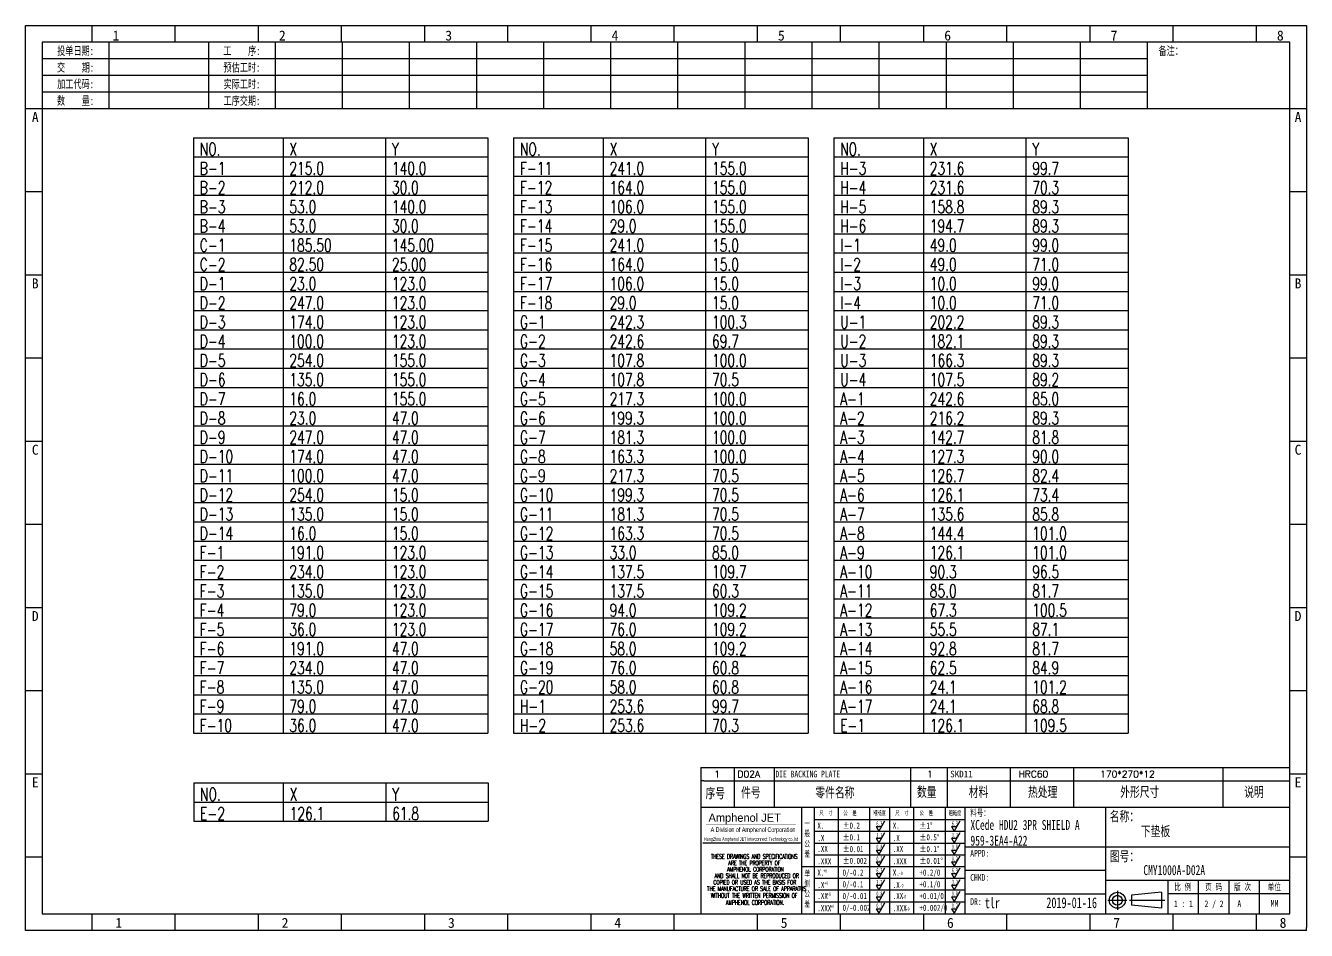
# Model space of a CAD drawing. Header units: millimetres. Extents: x -2852 to 5627, y -2271 to 1849.
# Drawn here: x 3526 to 4156, y -2271 to -1826 of the extents above; entities that cross this region are included whole.
import ezdxf
from ezdxf.enums import TextEntityAlignment as Align

# ---------------------------------------------------------------- set-up
doc = ezdxf.new("R2010")
doc.units = ezdxf.units.MM
doc.layers.add('1', color=7, linetype='Continuous')
doc.layers.add('41', color=1, linetype='Continuous')
doc.styles.add('CH', font='仿宋_GB2312_0.ttf')
doc.styles.add('jet01', font='simplex.shx', dxfattribs={"width": 0.7, "bigfont": 'hztxt.shx'})
doc.styles.add('SIMPLEX', font='SIMPLEX')
doc.styles.get("Standard").update_dxf_attribs({"font": '仿宋_GB2312_0.ttf', "width": 0.7})
doc.styles.add('TEXTSTYLE_1', font='TRIUMB.TTF')
doc.styles.add('TEXTSTYLE_2', font='TRIUM.TTF')
doc.styles.add('tk', font='', dxfattribs={"width": 0.7})
doc.styles.add('tk 2', font='仿宋_GB2312_0.ttf', dxfattribs={"width": 0.65})
doc.styles.add('tk 4', font='simplex.shx', dxfattribs={"width": 0.65, "bigfont": 'bigfont.shx'})
doc.styles.get('tk').set_extended_font_data('NSimSun')

# ---------------------------------------------------------------- blocks, each defined once
blk = doc.blocks.new('A3-N')
at = {"layer": '1', "color": 1}
for p, q in [((0, 0), (0, 296.73)), ((0, 296.73), (420, 296.73)), ((21.82, 291.27), (21.82, 296.73)), ((49.09, 291.27), (49.09, 296.73)), ((76.36, 291.27), (76.36, 296.73)), ((103.64, 291.27), (103.64, 296.73)), ((103.64, 291.27), (103.64, 296.73)), ((103.64, 291.27), (103.64, 296.73)), ((130.91, 291.27), (130.91, 296.73)), ((158.18, 291.27), (158.18, 296.73)), ((185.45, 291.27), (185.45, 296.73)), ((212.73, 291.27), (212.73, 296.73)), ((240, 291.27), (240, 296.73)), ((267.27, 291.27), (267.27, 296.73)), ((294.55, 291.27), (294.55, 296.73)), ((321.82, 291.27), (321.82, 296.73)), ((349.09, 291.27), (349.09, 296.73)), ((376.36, 291.27), (376.36, 296.73)), ((403.64, 291.27), (403.64, 296.73)), ((420, 296.73), (420, 1)), ((5.45, 269.45), (0, 269.45)), ((420, 269.45), (414.55, 269.45)), ((5.45, 242.18), (0, 242.18)), ((420, 242.18), (414.55, 242.18)), ((5.45, 214.91), (0, 214.91)), ((420, 214.91), (414.55, 214.91)), ((5.45, 187.64), (0, 187.64)), ((420, 187.64), (414.55, 187.64)), ((5.45, 160.36), (0, 160.36)), ((420, 160.36), (414.55, 160.36)), ((5.45, 133.09), (0, 133.09)), ((420, 133.09), (414.55, 133.09)), ((5.45, 105.82), (0, 105.82)), ((420, 105.82), (414.55, 105.82)), ((5.45, 78.55), (0, 78.55)), ((420, 78.55), (414.55, 78.55)), ((5.45, 51.27), (0, 51.27)), ((420, 51.27), (414.55, 51.27)), ((222.45, 49.09), (221.45, 49.09)), ((221.45, 49.09), (221.45, 40.36)), ((222.45, 49.09), (414.55, 49.09)), ((232.36, 49.09), (232.36, 40.36)), ((245.45, 49.09), (245.45, 40.36)), ((290.18, 49.09), (290.18, 40.36)), ((302.18, 49.09), (302.18, 40.36)), ((322.91, 49.09), (322.91, 40.36)), ((343.64, 49.09), (343.64, 40.36)), ((392.73, 40.36), (392.73, 49.09)), ((258.55, 40.36), (258.55, 5.44)), ((266.45, 40.36), (266.45, 5.44)), ((276.78, 40.36), (276.78, 5.45)), ((291.18, 40.36), (291.18, 5.45)), ((301.51, 40.37), (301.51, 5.46)), ((308.01, 40.36), (308.01, 5.45)), ((354.09, 40.36), (354.09, 5.45)), ((308.01, 32.39), (258.55, 32.39)), ((308.01, 28.54), (258.55, 28.54)), ((414.55, 27.27), (308.01, 27.27)), ((5.45, 24), (0, 24)), ((308.01, 24.69), (258.55, 24.69)), ((420, 24), (414.55, 24)), ((308.01, 16.99), (258.55, 16.99)), ((354.09, 19.63), (308.01, 19.63)), ((308.01, 13.14), (258.55, 13.14)), ((414.55, 16.36), (354.09, 16.36)), ((374.55, 16.36), (374.55, 5.45)), ((384.55, 16.36), (384.55, 5.45)), ((394.55, 16.36), (394.55, 5.45)), ((404.55, 16.36), (404.55, 5.45)), ((308.01, 9.29), (258.55, 9.29)), ((308.01, 11.99), (354.09, 11.99)), ((372.51, 12.49), (362.69, 11.5)), ((362.69, 11.5), (362.69, 8.23)), ((372.51, 12.49), (372.51, 7.25)), ((414.55, 12), (374.55, 12)), ((21.82, 0), (21.82, 5.45)), ((49.09, 0), (49.09, 5.45)), ((76.36, 0), (76.36, 5.45)), ((103.64, 0), (103.64, 5.45)), ((130.91, 0), (130.91, 5.45)), ((158.18, 0), (158.18, 5.45)), ((185.45, 0), (185.45, 5.45)), ((212.73, 0), (212.73, 5.45)), ((240, 0), (240, 5.45)), ((267.27, 0), (267.27, 5.45)), ((294.55, 0), (294.55, 5.45)), ((321.82, 0), (321.82, 5.45)), ((349.09, 0), (349.09, 5.45)), ((372.51, 7.25), (362.69, 8.23)), ((376.36, 0), (376.36, 5.45)), ((403.64, 0), (403.64, 5.45)), ((1, 0), (0, 0)), ((420, 0), (1, 0)), ((420, 0), (420, 1))]:
    blk.add_line(p, q, dxfattribs=at)
at = {"layer": '1'}
for p, q in [((414.55, 278.18), (414.55, 284.73)), ((221.45, 40.36), (221.45, 5.45)), ((221.45, 40.36), (414.55, 40.36)), ((221.45, 40.36), (414.55, 40.36)), ((254.41, 40.36), (254.41, 5.45)), ((283.28, 40.36), (283.28, 5.45)), ((308.01, 36.24), (258.55, 36.24)), ((222.08, 28.67), (254.12, 28.67)), ((308.01, 20.84), (254.41, 20.84))]:
    blk.add_line(p, q, dxfattribs=at)
at = {"layer": '1', "color": 1, "ltscale": 0.05}
for p, q in [((278.93, 34.04), (279.79, 32.56)), ((278.93, 34.04), (280.65, 34.04)), ((281.68, 35.84), (279.79, 32.56)), ((303.66, 34.05), (304.52, 32.56)), ((303.66, 34.05), (305.38, 34.05)), ((306.41, 35.84), (304.52, 32.56)), ((278.93, 30.19), (279.79, 28.71)), ((278.93, 30.19), (280.65, 30.19)), ((281.68, 31.99), (279.79, 28.71)), ((303.66, 30.2), (305.38, 30.2)), ((303.66, 30.2), (304.52, 28.71)), ((306.41, 31.99), (304.52, 28.71)), ((278.93, 26.34), (279.79, 24.86)), ((278.93, 26.34), (280.65, 26.34)), ((281.68, 28.14), (279.79, 24.86)), ((303.66, 26.35), (304.52, 24.86)), ((303.66, 26.35), (305.38, 26.35)), ((306.41, 28.14), (304.52, 24.86)), ((278.93, 22.49), (280.65, 22.49)), ((278.93, 22.49), (279.79, 21.01)), ((281.68, 24.29), (279.79, 21.01)), ((303.66, 22.5), (305.38, 22.5)), ((303.66, 22.5), (304.52, 21.01)), ((306.41, 24.29), (304.52, 21.01)), ((278.93, 18.66), (279.79, 17.17)), ((278.93, 18.66), (280.65, 18.66)), ((281.68, 20.45), (279.79, 17.17)), ((303.66, 18.66), (304.52, 17.18)), ((303.66, 18.66), (305.38, 18.66)), ((306.41, 20.46), (304.52, 17.18)), ((278.93, 14.81), (280.65, 14.81)), ((278.93, 14.81), (279.79, 13.32)), ((281.68, 16.6), (279.79, 13.32)), ((281.68, 12.75), (279.79, 9.47)), ((303.66, 14.81), (305.38, 14.81)), ((303.66, 14.81), (304.52, 13.33)), ((306.41, 16.61), (304.52, 13.33)), ((306.41, 12.76), (304.52, 9.48)), ((278.93, 10.96), (279.79, 9.47)), ((278.93, 10.96), (280.65, 10.96)), ((281.68, 8.9), (279.79, 5.62)), ((303.66, 10.96), (304.52, 9.48)), ((303.66, 10.96), (305.38, 10.96)), ((306.41, 8.91), (304.52, 5.63)), ((278.93, 7.11), (279.79, 5.62)), ((278.93, 7.11), (280.65, 7.11)), ((303.66, 7.11), (305.38, 7.11)), ((303.66, 7.11), (304.52, 5.63))]:
    blk.add_line(p, q, dxfattribs=at)
at = {"layer": '1', "color": 1, "ltscale": 0.1}
for p, q in [((358.01, 13.02), (358.01, 6.71)), ((354.86, 9.87), (361.17, 9.87)), ((362.03, 9.87), (373.54, 9.87))]:
    blk.add_line(p, q, dxfattribs=at)
at = {"layer": '1'}
blk.add_lwpolyline([(221.45, 5.45), (414.55, 5.45), (414.55, 291.27), (5.45, 291.27), (5.45, 5.45), (414.55, 5.45)], dxfattribs=at)
at = {"layer": '1', "color": 7, "linetype": 'Continuous', "const_width": 0.123}
blk.add_lwpolyline([(223.11, 34.74), (252.6, 34.76)], dxfattribs=at)
at = {"layer": '1', "color": 1}
for radius in [2.62, 1.64]:
    blk.add_circle((358.01, 9.87), radius, dxfattribs=at)
at = {"layer": '41'}
for p, q in [((27.27, 291.27), (27.27, 269.45)), ((60, 291.27), (60, 269.45)), ((81.82, 291.27), (81.82, 269.45)), ((103.82, 291.27), (103.82, 269.45)), ((125.82, 291.27), (125.82, 269.45)), ((147.82, 291.27), (147.82, 269.45)), ((169.82, 291.27), (169.82, 269.45)), ((191.82, 291.27), (191.82, 269.45)), ((213.82, 291.27), (213.82, 269.45)), ((235.82, 291.27), (235.82, 269.45)), ((257.82, 291.27), (257.82, 269.45)), ((279.82, 291.27), (279.82, 269.45)), ((301.82, 291.27), (301.82, 269.45)), ((323.82, 291.27), (323.82, 269.45)), ((345.82, 291.27), (345.82, 269.45)), ((367.82, 291.27), (367.82, 269.45)), ((367.82, 285.82), (5.45, 285.82)), ((367.82, 280.36), (5.45, 280.36)), ((367.82, 274.91), (5.45, 274.91)), ((414.55, 269.45), (5.45, 269.45))]:
    blk.add_line(p, q, dxfattribs=at)
at = {"layer": '1', "color": 1}
for s, p in [('1', (29.64, 295.11)), ('2', (84.18, 295.11)), ('3', (138.73, 295.11)), ('4', (193.27, 295.11)), ('5', (247.82, 295.11)), ('6', (302.36, 295.11)), ('7', (356.91, 295.11)), ('8', (411.45, 295.11)), ('1', (30.53, 4.11)), ('2', (85.08, 4.11)), ('3', (139.62, 4.11)), ('4', (194.17, 4.11)), ('5', (248.72, 4.11)), ('6', (303.26, 4.11)), ('7', (357.81, 4.11)), ('8', (412.35, 4.11))]:
    blk.add_text(s, height=3.27, dxfattribs=at).set_placement(p, align=Align.TOP_CENTER)
at = {"layer": '1', "style": 'tk', "width": 0.7}
for s, p in [('投单日期:', (16.36, 288.55)), ('工    序:', (70.91, 288.55)), ('备注：', (375.51, 288.55)), ('交    期:', (16.36, 283.09)), ('预估工时:', (70.91, 283.09)), ('加工代码:', (16.36, 277.64)), ('实际工时:', (70.91, 277.64)), ('数    量:', (16.36, 272.18)), ('工序交期:', (70.91, 272.18))]:
    blk.add_text(s, height=2.727, dxfattribs=at).set_placement(p, align=Align.MIDDLE)
at = {"layer": '1', "color": 1}
for s, p in [('A', (2.04, 268.36)), ('B', (2.04, 213.82)), ('C', (2.04, 159.27)), ('D', (2.04, 104.73)), ('E', (2.04, 50.18))]:
    blk.add_text(s, height=3.27, dxfattribs=at).set_placement(p, align=Align.TOP_LEFT)
for s, p in [('A', (418.37, 268.36)), ('B', (418.37, 213.82)), ('C', (418.37, 159.27)), ('D', (418.37, 104.73)), ('E', (418.37, 50.18))]:
    blk.add_text(s, height=3.27, dxfattribs=at).set_placement(p, align=Align.TOP_RIGHT)
at = {"layer": '1', "color": 1, "style": 'tk 2', "width": 0.7}
for s, height, p in [('序号', 3.273, (222.96, 43.34)), ('件号', 3.273, (234.62, 43.61)), ('零件名称', 3.273, (258.97, 43.61)), ('数量', 3.273, (292.3, 43.78)), ('材料', 3.273, (309.27, 43.78)), ('热处理', 3.273, (328.71, 43.78)), ('外形尺寸', 3.273, (358.94, 43.78)), ('说明', 3.273, (399.61, 43.78)), ('料号：', 2.182, (309.77, 37.46)), ('名称：', 3.273, (355.52, 35.79)), ('图号：', 3.273, (355.52, 22.7)), ('比 例', 2.182, (376.69, 13.18)), ('页 码', 2.182, (386.85, 13.18)), ('版 次', 2.182, (396.31, 13.18)), ('单位', 2.182, (407.35, 13.18))]:
    blk.add_text(s, height=height, dxfattribs=at).set_placement(p)
at = {"layer": '1', "color": 7, "linetype": 'Continuous', "style": 'TEXTSTYLE_1'}
blk.add_text('Amphenol JET', height=2.7, dxfattribs=at).set_placement((223.96, 35.61))
at = {"layer": '1', "color": 7, "linetype": 'Continuous'}
for s, height, style, width, p in [('A Division of Amphenol Corporation', 1.5, 'TEXTSTYLE_2', 0.7, (224.64, 32.29)), ('HangZhou Amphenol JET Interconnect Technology co.,ltd ', 1.2, 'TEXTSTYLE_2', 0.6, (222.47, 29.36)), ('THESE DRAWINGS AND SPECIFICATIONS', 1.5, 'tk 4', 0.6, (224.73, 23.52)), ('ARE THE PROPERTY OF', 1.5, 'tk 4', 0.6, (230.45, 21.35)), ('AND SHALL NOT BE REPRODUCED OR', 1.5, 'tk 4', 0.6, (225.95, 17.17)), ('AMPHENOL CORPORATION', 1.5, 'tk 4', 0.6, (230.04, 19.27)), ('THE MANUFACTURE OR SALE OF APPARATUS', 1.5, 'tk 4', 0.6, (223.5, 12.92)), ('COPIED OR USED AS THE BASIS FOR', 1.5, 'tk 4', 0.6, (225.54, 15.02)), ('WITHOUT THE WRITTEN PERMISSION OF', 1.5, 'tk 4', 0.6, (224.73, 10.67)), ('AMPHENOL CORPORATION.', 1.5, 'tk 4', 0.6, (229.63, 8.4))]:
    blk.add_text(s, height=height, dxfattribs=dict(at, style=style, width=width)).set_placement(p)
at = {"layer": '1', "color": 1, "style": 'tk 2', "width": 0.7}
for s, p in [('X.', (259.64, 34.37)), ('%%P0.2', (267.9, 34.37)), ('X.', (284.37, 34.37)), ('%%P1%%D', (293.12, 34.37)), ('.X', (259.64, 30.28)), ('%%P0.1', (267.9, 30.52)), ('.X', (284.37, 30.28)), ('%%P0.5%%D', (293.12, 30.52)), ('.XX', (259.64, 26.71)), ('%%P0.01', (267.9, 26.67)), ('.XX', (284.37, 26.71)), ('%%P0.1%%D', (293.12, 26.67)), ('.XXX', (259.64, 22.68)), ('%%P0.002', (267.9, 22.82)), ('.XXX', (284.37, 22.68)), ('%%P0.01%%D', (293.12, 22.82)), ('X.', (259.64, 18.97)), ('0/-0.2', (267.9, 18.97)), ('X.', (284.37, 18.97)), ('+0.2/0', (293.12, 18.97)), ('.X', (259.64, 14.88)), ('0/-0.1', (267.9, 15.12)), ('.X', (284.37, 14.88)), ('+0.1/0', (293.12, 15.12)), ('.XX', (259.64, 11.31)), ('0/-0.01', (267.9, 11.27)), ('0/-0.002', (267.9, 7.42)), ('.XX', (284.37, 11.31)), ('+0.01/0', (293.12, 11.27)), ('+0.002/0', (293.12, 7.42)), ('.XXX', (259.64, 7.28)), ('.XXX', (284.37, 7.28))]:
    blk.add_text(s, height=2, dxfattribs=at).set_placement(p, align=Align.MIDDLE_LEFT)
at = {"layer": '1', "color": 1, "ltscale": 0.05, "style": 'tk 2', "width": 0.5}
for s, p in [('6.3', (279.01, 34.26)), ('6.3', (303.74, 34.27)), ('3.2', (279.01, 30.41)), ('3.2', (303.74, 30.42)), ('0.8', (279.01, 26.56)), ('0.8', (303.74, 26.57)), ('0.2', (279.01, 22.71)), ('0.2', (303.74, 22.72)), ('6.3', (279.01, 18.87)), ('6.3', (303.74, 18.88)), ('3.2', (279.01, 15.02)), ('0.8', (279.01, 11.17)), ('3.2', (303.74, 15.03)), ('0.8', (303.74, 11.18)), ('0.2', (279.01, 7.32)), ('0.2', (303.74, 7.33))]:
    blk.add_text(s, height=1.6, dxfattribs=at).set_placement(p)
at = {"layer": '1', "style": 'tk 2', "width": 0.7}
for s, p in [('APPD:', (309.77, 24.21)), ('CHKD:', (309.77, 16.27)), ('DR:', (309.77, 8.35))]:
    blk.add_text(s, height=2.182, dxfattribs=at).set_placement(p)
at = {"layer": '1', "color": 7, "style": 'tk 2', "width": 0.7}
blk.add_text('MM', height=2.182, dxfattribs=at).set_placement((408.31, 7.75))
at = {"layer": '1', "color": 1, "ltscale": 0.05, "char_height": 1.5, "width": 6.3627, "attachment_point": 1, "style": 'tk 2'}
for s, insert in [('尺  寸', (260.31, 39.25)), ('公  差', (268.17, 39.25)), ('粗糙度', (277.98, 39.25)), ('尺  寸', (285.2, 39.25)), ('公  差', (293.18, 39.25)), ('粗糙度', (302.71, 39.26))]:
    blk.add_mtext(s, dxfattribs=dict(at, insert=insert))
at = {"layer": '1', "ltscale": 0.05, "char_height": 2, "width": 2.5195, "attachment_point": 1, "style": 'tk 2'}
for s, insert in [('一般公差', (255.39, 36.11)), ('单侧公差', (255.39, 19.71))]:
    blk.add_mtext(s, dxfattribs=dict(at, insert=insert))
at = {"layer": '1', "color": 1, "ltscale": 0.05, "char_height": 1.2, "width": 5.1396, "attachment_point": 1, "line_spacing_factor": 0.8, "style": 'tk 2'}
for s, insert in [('+0', (261.58, 20.13)), ('-0', (286.31, 19.33)), ('+0', (261.88, 16.09)), ('-0', (286.61, 15.29)), ('+0', (262.79, 12.45)), ('+0', (263.87, 8.44)), ('-0', (287.51, 11.65)), ('-0', (288.59, 7.64))]:
    blk.add_mtext(s, dxfattribs=dict(at, insert=insert))
at = {"layer": '1', "style": 'tk 2', "width": 0.7}
for tag, p in [('PATR-NO1', (309.84, 32.96)), ('TITLE', (365.74, 30.9)), ('PATR-NO2', (309.84, 27.81)), ('DWG-NO:', (366.54, 18.14))]:
    blk.add_attdef(tag, p, '', height=3.27, dxfattribs=at)
at = {"layer": '1', "color": 1, "style": 'tk 2', "width": 0.7}
for tag, p in [('DRAW', (314.55, 7.27)), ('DATE', (334.72, 7.32))]:
    blk.add_attdef(tag, p, '', height=3.49, dxfattribs=at)
at = {"layer": '1', "style": 'tk 2', "width": 0.7}
for tag, p in [('SCALE', (376.55, 8.73)), ('SHEET', (386.6, 8.72)), ('REV', (397.38, 8.73))]:
    blk.add_attdef(tag, text='', height=2.18, dxfattribs=at).set_placement(p, align=Align.MIDDLE_LEFT)
blk = doc.blocks.new('FB3')
at = {"layer": '1', "color": 1}
for p, q in [((0, 4.36), (193.09, 4.36)), ((0, 4.36), (0, 0)), ((10.91, 4.36), (10.91, 0)), ((24, 4.36), (24, 0)), ((68.73, 4.36), (68.73, 0)), ((80.73, 4.36), (80.73, 0)), ((101.45, 4.36), (101.45, 0)), ((122.18, 4.36), (122.18, 0)), ((171.27, 0), (171.27, 4.36))]:
    blk.add_line(p, q, dxfattribs=at)
at = {"layer": '1'}
for tag, style, p in [('ITEM', 'SIMPLEX', (4.36, 2.18)), ('PARTNO', 'SIMPLEX', (12, 2.18)), ('QTY', 'SIMPLEX', (74.18, 2.18)), ('MATL', 'CH', (81.72, 2.18)), ('FINISH', 'SIMPLEX', (104.17, 2.18)), ('SPEC', 'SIMPLEX', (130.91, 2.18)), ('REMARK', 'SIMPLEX', (174.06, 2.18))]:
    blk.add_attdef(tag, text='', height=2.18, dxfattribs=dict(at, style=style)).set_placement(p, align=Align.MIDDLE_LEFT)
at = {"layer": '1', "style": 'tk', "width": 0.7}
blk.add_attdef('DIE', text='', height=2.18, dxfattribs=at).set_placement((24.43, 2.18), align=Align.MIDDLE_LEFT)

msp = doc.modelspace()

# ---------------------------------------------------------------- linework, layer by layer
at = {"layer": '41', "ltscale": 0.05}
for p, q in [((3608.5016, -1880.9013), (3753.4016, -1880.9013)), ((3608.5016, -1880.9013), (3608.5016, -2173.8513)), ((3652.6016, -1880.9013), (3652.6016, -2173.8513)), ((3703.0016, -1880.9013), (3703.0016, -2173.8513)), ((3753.4016, -1880.9013), (3753.4016, -2173.8513)), ((3766.0016, -1880.9013), (3910.9016, -1880.9013)), ((3766.0016, -1880.9013), (3766.0016, -2173.8513)), ((3810.1016, -1880.9013), (3810.1016, -2173.8513)), ((3860.5016, -1880.9013), (3860.5016, -2173.8513)), ((3910.9016, -1880.9013), (3910.9016, -2173.8513)), ((3923.5016, -1880.9013), (4068.4016, -1880.9013)), ((3923.5016, -1880.9013), (3923.5016, -2173.8513)), ((3967.6016, -1880.9013), (3967.6016, -2173.8513)), ((4018.0016, -1880.9013), (4018.0016, -2173.8513)), ((4068.4016, -1880.9013), (4068.4016, -2173.8513)), ((3608.5016, -1890.3513), (3753.4016, -1890.3513)), ((3766.0016, -1890.3513), (3910.9016, -1890.3513)), ((3923.5016, -1890.3513), (4068.4016, -1890.3513)), ((3608.5016, -1899.8013), (3753.4016, -1899.8013)), ((3766.0016, -1899.8013), (3910.9016, -1899.8013)), ((3923.5016, -1899.8013), (4068.4016, -1899.8013)), ((3608.5016, -1909.2513), (3753.4016, -1909.2513)), ((3766.0016, -1909.2513), (3910.9016, -1909.2513)), ((3923.5016, -1909.2513), (4068.4016, -1909.2513)), ((3608.5016, -1918.7013), (3753.4016, -1918.7013)), ((3766.0016, -1918.7013), (3910.9016, -1918.7013)), ((3923.5016, -1918.7013), (4068.4016, -1918.7013)), ((3608.5016, -1928.1513), (3753.4016, -1928.1513)), ((3766.0016, -1928.1513), (3910.9016, -1928.1513)), ((3923.5016, -1928.1513), (4068.4016, -1928.1513)), ((3608.5016, -1937.6013), (3753.4016, -1937.6013)), ((3766.0016, -1937.6013), (3910.9016, -1937.6013)), ((3923.5016, -1937.6013), (4068.4016, -1937.6013)), ((3608.5016, -1947.0513), (3753.4016, -1947.0513)), ((3766.0016, -1947.0513), (3910.9016, -1947.0513)), ((3923.5016, -1947.0513), (4068.4016, -1947.0513)), ((3608.5016, -1956.5013), (3753.4016, -1956.5013)), ((3766.0016, -1956.5013), (3910.9016, -1956.5013)), ((3923.5016, -1956.5013), (4068.4016, -1956.5013)), ((3608.5016, -1965.9513), (3753.4016, -1965.9513)), ((3766.0016, -1965.9513), (3910.9016, -1965.9513)), ((3923.5016, -1965.9513), (4068.4016, -1965.9513)), ((3608.5016, -1975.4013), (3753.4016, -1975.4013)), ((3766.0016, -1975.4013), (3910.9016, -1975.4013)), ((3923.5016, -1975.4013), (4068.4016, -1975.4013)), ((3608.5016, -1984.8513), (3753.4016, -1984.8513)), ((3766.0016, -1984.8513), (3910.9016, -1984.8513)), ((3923.5016, -1984.8513), (4068.4016, -1984.8513)), ((3608.5016, -1994.3013), (3753.4016, -1994.3013)), ((3766.0016, -1994.3013), (3910.9016, -1994.3013)), ((3923.5016, -1994.3013), (4068.4016, -1994.3013)), ((3608.5016, -2003.7513), (3753.4016, -2003.7513)), ((3766.0016, -2003.7513), (3910.9016, -2003.7513)), ((3923.5016, -2003.7513), (4068.4016, -2003.7513)), ((3608.5016, -2013.2013), (3753.4016, -2013.2013)), ((3766.0016, -2013.2013), (3910.9016, -2013.2013)), ((3923.5016, -2013.2013), (4068.4016, -2013.2013)), ((3608.5016, -2022.6513), (3753.4016, -2022.6513)), ((3766.0016, -2022.6513), (3910.9016, -2022.6513)), ((3923.5016, -2022.6513), (4068.4016, -2022.6513)), ((3608.5016, -2032.1013), (3753.4016, -2032.1013)), ((3766.0016, -2032.1013), (3910.9016, -2032.1013)), ((3923.5016, -2032.1013), (4068.4016, -2032.1013)), ((3608.5016, -2041.5513), (3753.4016, -2041.5513)), ((3766.0016, -2041.5513), (3910.9016, -2041.5513)), ((3923.5016, -2041.5513), (4068.4016, -2041.5513)), ((3608.5016, -2051.0013), (3753.4016, -2051.0013)), ((3766.0016, -2051.0013), (3910.9016, -2051.0013)), ((3923.5016, -2051.0013), (4068.4016, -2051.0013)), ((3608.5016, -2060.4513), (3753.4016, -2060.4513)), ((3766.0016, -2060.4513), (3910.9016, -2060.4513)), ((3923.5016, -2060.4513), (4068.4016, -2060.4513)), ((3608.5016, -2069.9013), (3753.4016, -2069.9013)), ((3766.0016, -2069.9013), (3910.9016, -2069.9013)), ((3923.5016, -2069.9013), (4068.4016, -2069.9013)), ((3608.5016, -2079.3513), (3753.4016, -2079.3513)), ((3766.0016, -2079.3513), (3910.9016, -2079.3513)), ((3923.5016, -2079.3513), (4068.4016, -2079.3513)), ((3608.5016, -2088.8013), (3753.4016, -2088.8013)), ((3766.0016, -2088.8013), (3910.9016, -2088.8013)), ((3923.5016, -2088.8013), (4068.4016, -2088.8013)), ((3608.5016, -2098.2513), (3753.4016, -2098.2513)), ((3766.0016, -2098.2513), (3910.9016, -2098.2513)), ((3923.5016, -2098.2513), (4068.4016, -2098.2513)), ((3608.5016, -2107.7013), (3753.4016, -2107.7013)), ((3766.0016, -2107.7013), (3910.9016, -2107.7013)), ((3923.5016, -2107.7013), (4068.4016, -2107.7013)), ((3608.5016, -2117.1513), (3753.4016, -2117.1513)), ((3766.0016, -2117.1513), (3910.9016, -2117.1513)), ((3923.5016, -2117.1513), (4068.4016, -2117.1513)), ((3608.5016, -2126.6013), (3753.4016, -2126.6013)), ((3766.0016, -2126.6013), (3910.9016, -2126.6013)), ((3923.5016, -2126.6013), (4068.4016, -2126.6013)), ((3608.5016, -2136.0513), (3753.4016, -2136.0513)), ((3766.0016, -2136.0513), (3910.9016, -2136.0513)), ((3923.5016, -2136.0513), (4068.4016, -2136.0513)), ((3608.5016, -2145.5013), (3753.4016, -2145.5013)), ((3766.0016, -2145.5013), (3910.9016, -2145.5013)), ((3923.5016, -2145.5013), (4068.4016, -2145.5013)), ((3608.5016, -2154.9513), (3753.4016, -2154.9513)), ((3766.0016, -2154.9513), (3910.9016, -2154.9513)), ((3923.5016, -2154.9513), (4068.4016, -2154.9513)), ((3608.5016, -2164.4013), (3753.4016, -2164.4013)), ((3766.0016, -2164.4013), (3910.9016, -2164.4013)), ((3923.5016, -2164.4013), (4068.4016, -2164.4013)), ((3608.5016, -2173.8513), (3753.4016, -2173.8513)), ((3766.0016, -2173.8513), (3910.9016, -2173.8513)), ((3923.5016, -2173.8513), (4068.4016, -2173.8513)), ((3608.6603, -2198.2851), (3753.5603, -2198.2851)), ((3608.6603, -2198.2851), (3608.6603, -2217.1851)), ((3652.7603, -2198.2851), (3652.7603, -2217.1851)), ((3703.1603, -2198.2851), (3703.1603, -2217.1851)), ((3753.5603, -2198.2851), (3753.5603, -2217.1851)), ((3608.6603, -2207.7351), (3753.5603, -2207.7351)), ((3608.6603, -2217.1851), (3753.5603, -2217.1851))]:
    msp.add_line(p, q, dxfattribs=at)

# ---------------------------------------------------------------- block references
at = {"layer": '1', "ltscale": 0.05, "xscale": 1.5, "yscale": 1.5, "zscale": 1.5}
for name, p, values in [('A3-N', (3525.9942, -2270.8642), {'DWG-NO:': 'CMY1000A-D02A', 'TITLE': '下垫板', 'REV': 'A', 'SHEET': '2 / 2', 'DRAW': 'tlr', 'DATE': '2019-01-16', 'PATR-NO1': 'XCede HDU2 3PR SHIELD A', 'PATR-NO2': '959-3EA4-A22', 'SCALE': '1 : 1'}), ('FB3', (3858.176, -2197.2278), {'PARTNO': 'D02A', 'ITEM': '1', 'DIE': 'DIE BACKING PLATE', 'QTY': '1', 'MATL': 'SKD11', 'FINISH': 'HRC60', 'SPEC': '170*270*12'})]:
    msp.add_blockref(name, p, dxfattribs=at).add_auto_attribs(values)

# ---------------------------------------------------------------- texts
at = {"layer": '41', "ltscale": 0.05, "style": 'jet01', "width": 0.7}
for s, p in [('NO.', (3611.6516, -1889.7213)), ('X', (3655.7516, -1889.7213)), ('Y', (3706.1516, -1889.7213)), ('NO.', (3769.1516, -1889.7213)), ('X', (3813.2516, -1889.7213)), ('Y', (3863.6516, -1889.7213)), ('NO.', (3926.6516, -1889.7213)), ('X', (3970.7516, -1889.7213)), ('Y', (4021.1516, -1889.7213)), ('B-1', (3611.6516, -1899.1713)), ('215.0', (3655.7516, -1899.1713)), ('140.0', (3706.1516, -1899.1713)), ('F-11', (3769.1516, -1899.1713)), ('241.0', (3813.2516, -1899.1713)), ('155.0', (3863.6516, -1899.1713)), ('H-3', (3926.6516, -1899.1713)), ('231.6', (3970.7516, -1899.1713)), ('99.7', (4021.1516, -1899.1713)), ('B-2', (3611.6516, -1908.6213)), ('212.0', (3655.7516, -1908.6213)), ('30.0', (3706.1516, -1908.6213)), ('F-12', (3769.1516, -1908.6213)), ('164.0', (3813.2516, -1908.6213)), ('155.0', (3863.6516, -1908.6213)), ('H-4', (3926.6516, -1908.6213)), ('231.6', (3970.7516, -1908.6213)), ('70.3', (4021.1516, -1908.6213)), ('B-3', (3611.6516, -1918.0713)), ('53.0', (3655.7516, -1918.0713)), ('140.0', (3706.1516, -1918.0713)), ('F-13', (3769.1516, -1918.0713)), ('106.0', (3813.2516, -1918.0713)), ('155.0', (3863.6516, -1918.0713)), ('H-5', (3926.6516, -1918.0713)), ('158.8', (3970.7516, -1918.0713)), ('89.3', (4021.1516, -1918.0713)), ('B-4', (3611.6516, -1927.5213)), ('53.0', (3655.7516, -1927.5213)), ('30.0', (3706.1516, -1927.5213)), ('F-14', (3769.1516, -1927.5213)), ('29.0', (3813.2516, -1927.5213)), ('155.0', (3863.6516, -1927.5213)), ('H-6', (3926.6516, -1927.5213)), ('194.7', (3970.7516, -1927.5213)), ('89.3', (4021.1516, -1927.5213)), ('C-1', (3611.6516, -1936.9713)), ('185.50', (3655.7516, -1936.9713)), ('145.00', (3706.1516, -1936.9713)), ('F-15', (3769.1516, -1936.9713)), ('241.0', (3813.2516, -1936.9713)), ('15.0', (3863.6516, -1936.9713)), ('I-1', (3926.6516, -1936.9713)), ('49.0', (3970.7516, -1936.9713)), ('99.0', (4021.1516, -1936.9713)), ('C-2', (3611.6516, -1946.4213)), ('82.50', (3655.7516, -1946.4213)), ('25.00', (3706.1516, -1946.4213)), ('F-16', (3769.1516, -1946.4213)), ('164.0', (3813.2516, -1946.4213)), ('15.0', (3863.6516, -1946.4213)), ('I-2', (3926.6516, -1946.4213)), ('49.0', (3970.7516, -1946.4213)), ('71.0', (4021.1516, -1946.4213)), ('D-1', (3611.6516, -1955.8713)), ('23.0', (3655.7516, -1955.8713)), ('123.0', (3706.1516, -1955.8713)), ('F-17', (3769.1516, -1955.8713)), ('106.0', (3813.2516, -1955.8713)), ('15.0', (3863.6516, -1955.8713)), ('I-3', (3926.6516, -1955.8713)), ('10.0', (3970.7516, -1955.8713)), ('99.0', (4021.1516, -1955.8713)), ('D-2', (3611.6516, -1965.3213)), ('247.0', (3655.7516, -1965.3213)), ('123.0', (3706.1516, -1965.3213)), ('F-18', (3769.1516, -1965.3213)), ('29.0', (3813.2516, -1965.3213)), ('15.0', (3863.6516, -1965.3213)), ('I-4', (3926.6516, -1965.3213)), ('10.0', (3970.7516, -1965.3213)), ('71.0', (4021.1516, -1965.3213)), ('D-3', (3611.6516, -1974.7713)), ('174.0', (3655.7516, -1974.7713)), ('123.0', (3706.1516, -1974.7713)), ('G-1', (3769.1516, -1974.7713)), ('242.3', (3813.2516, -1974.7713)), ('100.3', (3863.6516, -1974.7713)), ('U-1', (3926.6516, -1974.7713)), ('202.2', (3970.7516, -1974.7713)), ('89.3', (4021.1516, -1974.7713)), ('D-4', (3611.6516, -1984.2213)), ('100.0', (3655.7516, -1984.2213)), ('123.0', (3706.1516, -1984.2213)), ('G-2', (3769.1516, -1984.2213)), ('242.6', (3813.2516, -1984.2213)), ('69.7', (3863.6516, -1984.2213)), ('U-2', (3926.6516, -1984.2213)), ('182.1', (3970.7516, -1984.2213)), ('89.3', (4021.1516, -1984.2213)), ('D-5', (3611.6516, -1993.6713)), ('254.0', (3655.7516, -1993.6713)), ('155.0', (3706.1516, -1993.6713)), ('G-3', (3769.1516, -1993.6713)), ('107.8', (3813.2516, -1993.6713)), ('100.0', (3863.6516, -1993.6713)), ('U-3', (3926.6516, -1993.6713)), ('166.3', (3970.7516, -1993.6713)), ('89.3', (4021.1516, -1993.6713)), ('D-6', (3611.6516, -2003.1213)), ('135.0', (3655.7516, -2003.1213)), ('155.0', (3706.1516, -2003.1213)), ('G-4', (3769.1516, -2003.1213)), ('107.8', (3813.2516, -2003.1213)), ('70.5', (3863.6516, -2003.1213)), ('U-4', (3926.6516, -2003.1213)), ('107.5', (3970.7516, -2003.1213)), ('89.2', (4021.1516, -2003.1213)), ('D-7', (3611.6516, -2012.5713)), ('16.0', (3655.7516, -2012.5713)), ('155.0', (3706.1516, -2012.5713)), ('G-5', (3769.1516, -2012.5713)), ('217.3', (3813.2516, -2012.5713)), ('100.0', (3863.6516, -2012.5713)), ('A-1', (3926.6516, -2012.5713)), ('242.6', (3970.7516, -2012.5713)), ('85.0', (4021.1516, -2012.5713)), ('D-8', (3611.6516, -2022.0213)), ('23.0', (3655.7516, -2022.0213)), ('47.0', (3706.1516, -2022.0213)), ('G-6', (3769.1516, -2022.0213)), ('199.3', (3813.2516, -2022.0213)), ('100.0', (3863.6516, -2022.0213)), ('A-2', (3926.6516, -2022.0213)), ('216.2', (3970.7516, -2022.0213)), ('89.3', (4021.1516, -2022.0213)), ('D-9', (3611.6516, -2031.4713)), ('247.0', (3655.7516, -2031.4713)), ('47.0', (3706.1516, -2031.4713)), ('G-7', (3769.1516, -2031.4713)), ('181.3', (3813.2516, -2031.4713)), ('100.0', (3863.6516, -2031.4713)), ('A-3', (3926.6516, -2031.4713)), ('142.7', (3970.7516, -2031.4713)), ('81.8', (4021.1516, -2031.4713)), ('D-10', (3611.6516, -2040.9213)), ('174.0', (3655.7516, -2040.9213)), ('47.0', (3706.1516, -2040.9213)), ('G-8', (3769.1516, -2040.9213)), ('163.3', (3813.2516, -2040.9213)), ('100.0', (3863.6516, -2040.9213)), ('A-4', (3926.6516, -2040.9213)), ('127.3', (3970.7516, -2040.9213)), ('90.0', (4021.1516, -2040.9213)), ('D-11', (3611.6516, -2050.3713)), ('100.0', (3655.7516, -2050.3713)), ('47.0', (3706.1516, -2050.3713)), ('G-9', (3769.1516, -2050.3713)), ('217.3', (3813.2516, -2050.3713)), ('70.5', (3863.6516, -2050.3713)), ('A-5', (3926.6516, -2050.3713)), ('126.7', (3970.7516, -2050.3713)), ('82.4', (4021.1516, -2050.3713)), ('D-12', (3611.6516, -2059.8213)), ('254.0', (3655.7516, -2059.8213)), ('15.0', (3706.1516, -2059.8213)), ('G-10', (3769.1516, -2059.8213)), ('199.3', (3813.2516, -2059.8213)), ('70.5', (3863.6516, -2059.8213)), ('A-6', (3926.6516, -2059.8213)), ('126.1', (3970.7516, -2059.8213)), ('73.4', (4021.1516, -2059.8213)), ('D-13', (3611.6516, -2069.2713)), ('135.0', (3655.7516, -2069.2713)), ('15.0', (3706.1516, -2069.2713)), ('G-11', (3769.1516, -2069.2713)), ('181.3', (3813.2516, -2069.2713)), ('70.5', (3863.6516, -2069.2713)), ('A-7', (3926.6516, -2069.2713)), ('135.6', (3970.7516, -2069.2713)), ('85.8', (4021.1516, -2069.2713)), ('D-14', (3611.6516, -2078.7213)), ('16.0', (3655.7516, -2078.7213)), ('15.0', (3706.1516, -2078.7213)), ('G-12', (3769.1516, -2078.7213)), ('163.3', (3813.2516, -2078.7213)), ('70.5', (3863.6516, -2078.7213)), ('A-8', (3926.6516, -2078.7213)), ('144.4', (3970.7516, -2078.7213)), ('101.0', (4021.1516, -2078.7213)), ('F-1', (3611.6516, -2088.1713)), ('191.0', (3655.7516, -2088.1713)), ('123.0', (3706.1516, -2088.1713)), ('G-13', (3769.1516, -2088.1713)), ('33.0', (3813.2516, -2088.1713)), ('85.0', (3863.6516, -2088.1713)), ('A-9', (3926.6516, -2088.1713)), ('126.1', (3970.7516, -2088.1713)), ('101.0', (4021.1516, -2088.1713)), ('F-2', (3611.6516, -2097.6213)), ('234.0', (3655.7516, -2097.6213)), ('123.0', (3706.1516, -2097.6213)), ('G-14', (3769.1516, -2097.6213)), ('137.5', (3813.2516, -2097.6213)), ('109.7', (3863.6516, -2097.6213)), ('A-10', (3926.6516, -2097.6213)), ('90.3', (3970.7516, -2097.6213)), ('96.5', (4021.1516, -2097.6213)), ('F-3', (3611.6516, -2107.0713)), ('135.0', (3655.7516, -2107.0713)), ('123.0', (3706.1516, -2107.0713)), ('G-15', (3769.1516, -2107.0713)), ('137.5', (3813.2516, -2107.0713)), ('60.3', (3863.6516, -2107.0713)), ('A-11', (3926.6516, -2107.0713)), ('85.0', (3970.7516, -2107.0713)), ('81.7', (4021.1516, -2107.0713)), ('F-4', (3611.6516, -2116.5213)), ('79.0', (3655.7516, -2116.5213)), ('123.0', (3706.1516, -2116.5213)), ('G-16', (3769.1516, -2116.5213)), ('94.0', (3813.2516, -2116.5213)), ('109.2', (3863.6516, -2116.5213)), ('A-12', (3926.6516, -2116.5213)), ('67.3', (3970.7516, -2116.5213)), ('100.5', (4021.1516, -2116.5213)), ('F-5', (3611.6516, -2125.9713)), ('36.0', (3655.7516, -2125.9713)), ('123.0', (3706.1516, -2125.9713)), ('G-17', (3769.1516, -2125.9713)), ('76.0', (3813.2516, -2125.9713)), ('109.2', (3863.6516, -2125.9713)), ('A-13', (3926.6516, -2125.9713)), ('55.5', (3970.7516, -2125.9713)), ('87.1', (4021.1516, -2125.9713)), ('F-6', (3611.6516, -2135.4213)), ('191.0', (3655.7516, -2135.4213)), ('47.0', (3706.1516, -2135.4213)), ('G-18', (3769.1516, -2135.4213)), ('58.0', (3813.2516, -2135.4213)), ('109.2', (3863.6516, -2135.4213)), ('A-14', (3926.6516, -2135.4213)), ('92.8', (3970.7516, -2135.4213)), ('81.7', (4021.1516, -2135.4213)), ('F-7', (3611.6516, -2144.8713)), ('234.0', (3655.7516, -2144.8713)), ('47.0', (3706.1516, -2144.8713)), ('G-19', (3769.1516, -2144.8713)), ('76.0', (3813.2516, -2144.8713)), ('60.8', (3863.6516, -2144.8713)), ('A-15', (3926.6516, -2144.8713)), ('62.5', (3970.7516, -2144.8713)), ('84.9', (4021.1516, -2144.8713)), ('F-8', (3611.6516, -2154.3213)), ('135.0', (3655.7516, -2154.3213)), ('47.0', (3706.1516, -2154.3213)), ('G-20', (3769.1516, -2154.3213)), ('58.0', (3813.2516, -2154.3213)), ('60.8', (3863.6516, -2154.3213)), ('A-16', (3926.6516, -2154.3213)), ('24.1', (3970.7516, -2154.3213)), ('101.2', (4021.1516, -2154.3213)), ('F-9', (3611.6516, -2163.7713)), ('79.0', (3655.7516, -2163.7713)), ('47.0', (3706.1516, -2163.7713)), ('H-1', (3769.1516, -2163.7713)), ('253.6', (3813.2516, -2163.7713)), ('99.7', (3863.6516, -2163.7713)), ('A-17', (3926.6516, -2163.7713)), ('24.1', (3970.7516, -2163.7713)), ('68.8', (4021.1516, -2163.7713)), ('F-10', (3611.6516, -2173.2213)), ('36.0', (3655.7516, -2173.2213)), ('47.0', (3706.1516, -2173.2213)), ('H-2', (3769.1516, -2173.2213)), ('253.6', (3813.2516, -2173.2213)), ('70.3', (3863.6516, -2173.2213)), ('E-1', (3926.6516, -2173.2213)), ('126.1', (3970.7516, -2173.2213)), ('109.5', (4021.1516, -2173.2213)), ('NO.', (3611.8103, -2207.1051)), ('X', (3655.9103, -2207.1051)), ('Y', (3706.3103, -2207.1051)), ('E-2', (3611.8103, -2216.5551)), ('126.1', (3655.9103, -2216.5551)), ('61.8', (3706.3103, -2216.5551))]:
    msp.add_text(s, height=6.3, dxfattribs=at).set_placement(p)

doc.saveas('drawing.dxf')
